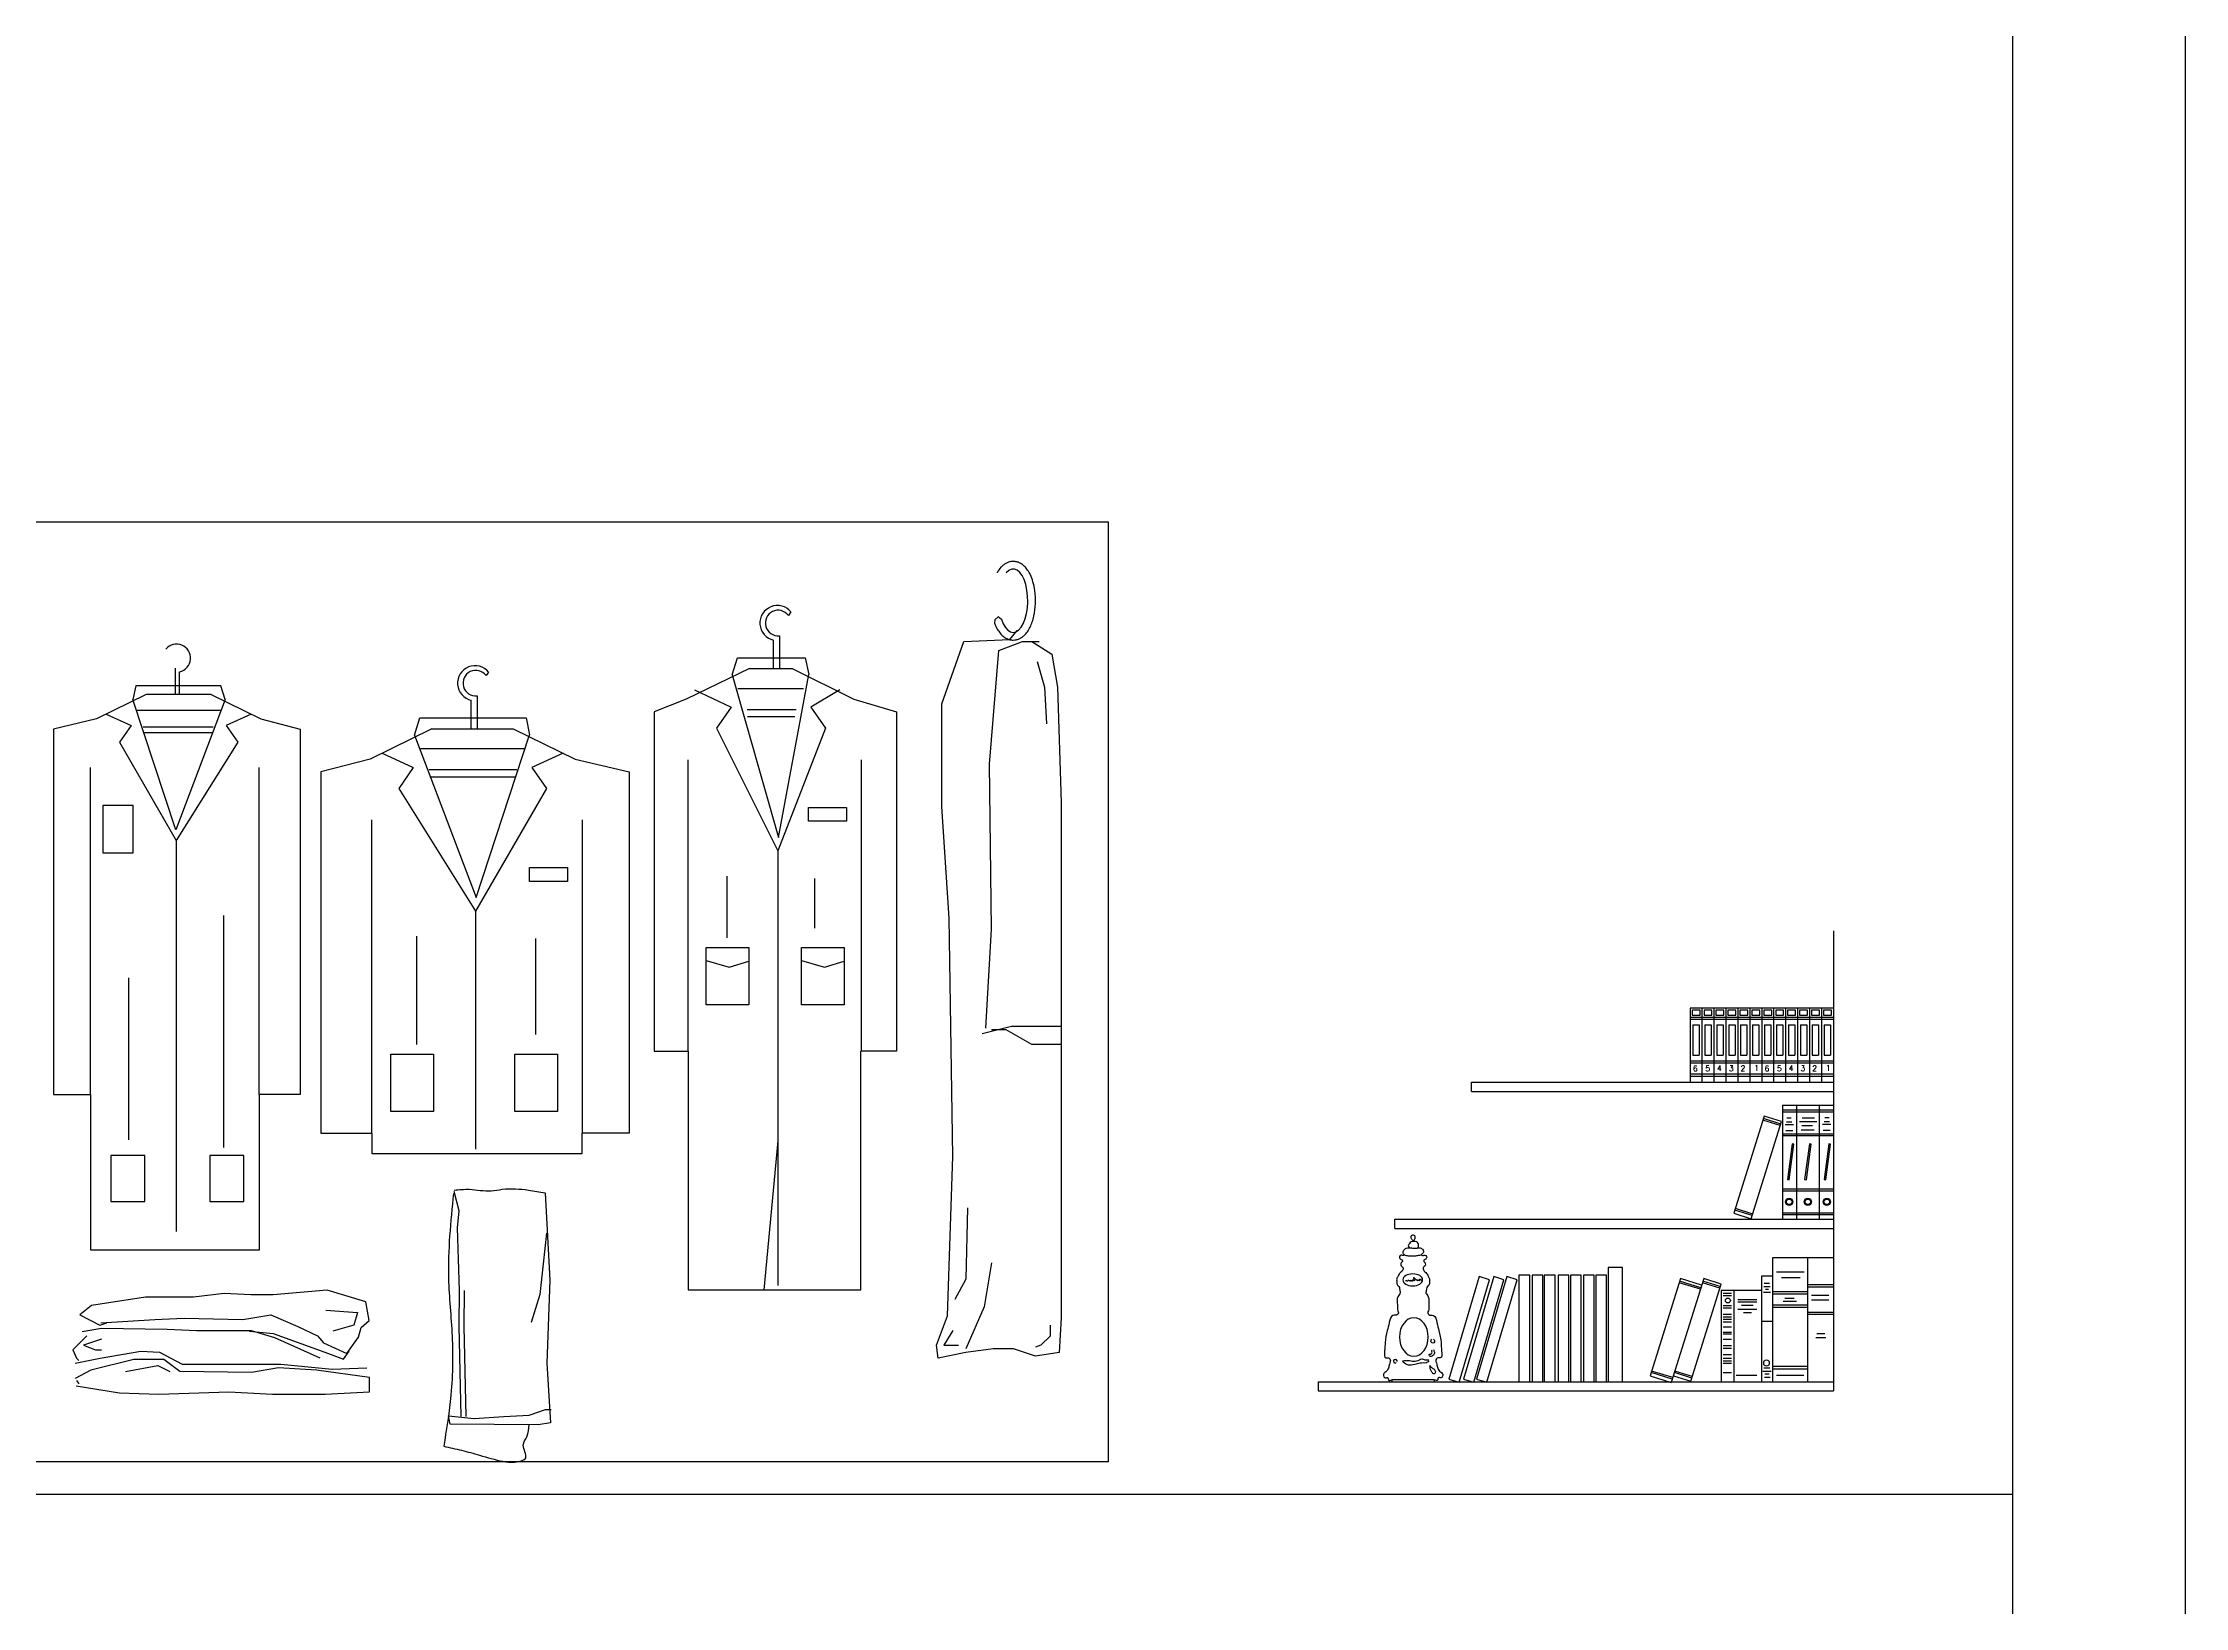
# Model space of a CAD drawing. Header units: inches. Extents: x 8.4 to 50.9, y 14.4 to 39.2.
# Drawn here: x 25.18 to 29.372, y 24.23 to 27.29 of the extents above; entities that cross this region are included whole.
import ezdxf

# ---------------------------------------------------------------- set-up
doc = ezdxf.new("R2010")
doc.units = ezdxf.units.IN
doc.header["$MEASUREMENT"] = 0
for name, color, linetype in [('02', 2, 'Continuous'), ('1', 1, 'Continuous'), ('4', 4, 'Continuous'), ('kadrbm', 4, 'Continuous')]:
    doc.layers.add(name, color=color, linetype=linetype)
doc.styles.add('ROMC-ID', font='romanc__.ttf', dxfattribs={"height": 300, "bigfont": 'CHINESET'})

# ---------------------------------------------------------------- blocks, each defined once
blk = doc.blocks.new('kadrbm')
at = {"layer": 'kadrbm', "color": 4}
blk.add_lwpolyline([(0, 0), (0, 24.7972), (21, 24.7972), (21, 0), (0, 0)], close=True, dxfattribs=at)
blk.add_lwpolyline([(20.6631, 0.3257), (20.6631, 24.4603), (0.3369, 24.4603), (0.3369, 0.3257), (20.6631, 0.3257)], dxfattribs=at)

msp = doc.modelspace()

# ---------------------------------------------------------------- linework, layer by layer
at = {"layer": '02'}
for p, q in [((26.6435, 26.1765), (26.6386, 26.1696)), ((26.6095, 26.0651), (26.6095, 26.1216)), ((26.6208, 26.1301), (26.6208, 26.0667)), ((26.5284, 26.0533), (26.5389, 26.0869)), ((26.5389, 26.0869), (26.6716, 26.0869)), ((26.6716, 26.0869), (26.6783, 26.0541)), ((26.0519, 26.0588), (26.047, 26.052)), ((26.5627, 26.0658), (26.4387, 26.0061)), ((26.5284, 26.0533), (26.6191, 25.7353)), ((26.5627, 26.0658), (26.6462, 26.0658)), ((26.6191, 25.7353), (26.6783, 26.0541)), ((26.6462, 26.0658), (26.7667, 26.0061)), ((26.018, 25.9474), (26.018, 26.0039)), ((26.0293, 26.0124), (26.0293, 25.9491)), ((26.4387, 26.0061), (26.376, 25.9814)), ((26.4551, 26.0245), (26.5263, 25.9901)), ((26.5395, 26.0271), (26.6683, 26.0271)), ((26.7389, 26.0245), (26.6825, 25.9901)), ((26.7667, 26.0061), (26.8498, 25.9814)), ((25.9066, 25.9356), (25.917, 25.9692)), ((25.917, 25.9692), (26.1255, 25.9692)), ((26.1255, 25.9692), (26.1321, 25.9364)), ((26.376, 25.9814), (26.376, 25.3176)), ((26.5263, 25.9901), (26.4979, 25.9492)), ((26.5576, 25.9859), (26.6535, 25.9859)), ((26.5585, 25.9719), (26.651, 25.9719)), ((26.6825, 25.9901), (26.711, 25.9492)), ((26.8498, 25.9814), (26.8498, 25.3176)), ((25.9408, 25.9482), (25.8198, 25.8884)), ((25.9066, 25.9356), (26.0275, 25.6177)), ((25.9176, 25.9095), (26.1222, 25.9095)), ((25.9408, 25.9482), (26.1001, 25.9482)), ((26.0275, 25.6177), (26.1321, 25.9364)), ((26.1001, 25.9482), (26.2211, 25.8884)), ((26.4979, 25.9492), (26.618, 25.7091)), ((26.711, 25.9492), (26.618, 25.7091)), ((25.8198, 25.8884), (25.7234, 25.8637)), ((25.8434, 25.9001), (25.9045, 25.8725)), ((25.9045, 25.8725), (25.876, 25.8315)), ((25.9358, 25.8683), (26.1073, 25.8683)), ((26.1975, 25.9001), (26.1364, 25.8725)), ((26.1364, 25.8725), (26.1649, 25.8315)), ((26.2211, 25.8884), (26.3267, 25.8637)), ((26.4423, 25.3176), (26.4423, 25.8876)), ((26.7813, 25.3176), (26.7813, 25.8876)), ((25.7234, 25.8637), (25.7234, 25.1571)), ((25.876, 25.8315), (26.0264, 25.5915)), ((25.9366, 25.8543), (26.1049, 25.8543)), ((26.1649, 25.8315), (26.0264, 25.5915)), ((26.3267, 25.8637), (26.3267, 25.1571)), ((25.8234, 25.1571), (25.8234, 25.77)), ((26.2357, 25.1571), (26.2357, 25.77)), ((26.618, 25.7091), (26.618, 24.8589)), ((26.5179, 25.6599), (26.5179, 25.5391)), ((26.6896, 25.6551), (26.6896, 25.5581)), ((26.0264, 25.5915), (26.0264, 25.1257)), ((25.9107, 25.5423), (25.9107, 25.3307)), ((26.1435, 25.5375), (26.1435, 25.3497)), ((26.4777, 25.4945), (26.5228, 25.4815)), ((26.5228, 25.4815), (26.5611, 25.4934)), ((26.6643, 25.4945), (26.7093, 25.4815)), ((26.7093, 25.4815), (26.7476, 25.4934)), ((26.376, 25.3176), (26.4423, 25.3176)), ((26.4423, 25.3176), (26.4423, 24.8506)), ((26.7805, 24.8506), (26.7805, 25.3176)), ((26.8498, 25.3176), (26.7813, 25.3176)), ((25.7234, 25.1571), (25.8234, 25.1571)), ((25.8234, 25.1571), (25.8234, 25.1173)), ((26.2349, 25.1173), (26.2349, 25.1571)), ((26.3267, 25.1571), (26.2357, 25.1571)), ((25.8234, 25.1173), (26.2349, 25.1173)), ((26.618, 25.1418), (26.5905, 24.8506)), ((26.4423, 24.8506), (26.7805, 24.8506))]:
    msp.add_line(p, q, dxfattribs=at)
for points in [[(26.678, 25.7943), (26.7521, 25.7943), (26.7521, 25.767), (26.678, 25.767)], [(26.1318, 25.6767), (26.206, 25.6767), (26.206, 25.6494), (26.1318, 25.6494)], [(26.4777, 25.52), (26.5611, 25.52), (26.5611, 25.4077), (26.4777, 25.4077)], [(26.6643, 25.52), (26.7476, 25.52), (26.7476, 25.4077), (26.6643, 25.4077)], [(25.8608, 25.3116), (25.9441, 25.3116), (25.9441, 25.1993), (25.8608, 25.1993)], [(26.1034, 25.3116), (26.1867, 25.3116), (26.1867, 25.1993), (26.1034, 25.1993)]]:
    msp.add_lwpolyline(points, close=True, dxfattribs=at)
for centre, radius, start, end in [((26.617, 26.1549), 0.0342, 39.1499, 257.3866), ((26.6184, 26.1549), 0.025, 36.0745, 275.6629), ((26.0254, 26.0373), 0.0342, 39.1499, 257.3866), ((26.0268, 26.0373), 0.025, 36.0745, 275.6629)]:
    msp.add_arc(centre, radius, start, end, dxfattribs=at)
at = {"layer": '1'}
for p, q in [((25.4383, 26.0664), (25.4383, 26.0157)), ((25.4473, 26.0144), (25.4473, 26.0596)), ((25.3816, 26.015), (25.2848, 25.9672)), ((25.3613, 26.0319), (25.356, 26.0056)), ((25.4397, 25.7506), (25.356, 26.0056)), ((25.5281, 26.0319), (25.3613, 26.0319)), ((25.5091, 26.015), (25.3816, 26.015)), ((25.5365, 26.005), (25.4397, 25.7506)), ((25.5091, 26.015), (25.6059, 25.9672)), ((25.5365, 26.005), (25.5281, 26.0319)), ((25.2848, 25.9672), (25.2003, 25.9475)), ((25.3037, 25.9766), (25.3526, 25.9545)), ((25.3526, 25.9545), (25.3298, 25.9217)), ((25.5276, 25.9841), (25.364, 25.9841)), ((25.5131, 25.9511), (25.3758, 25.9511)), ((25.587, 25.9766), (25.5381, 25.9545)), ((25.5381, 25.9545), (25.5609, 25.9217)), ((25.6059, 25.9672), (25.683, 25.9475)), ((25.2003, 25.9475), (25.2003, 25.2326)), ((25.3298, 25.9217), (25.4406, 25.7297)), ((25.5124, 25.9399), (25.3778, 25.9399)), ((25.5609, 25.9217), (25.4406, 25.7297)), ((25.683, 25.9475), (25.683, 25.2326)), ((25.2731, 25.2326), (25.2731, 25.8725)), ((25.603, 25.2326), (25.603, 25.8725)), ((25.4406, 25.7297), (25.4406, 24.9645)), ((25.5331, 25.5826), (25.5331, 25.1286)), ((25.3469, 25.4611), (25.3469, 25.1438)), ((25.2003, 25.2326), (25.2731, 25.2326)), ((25.2738, 24.9283), (25.2738, 25.2326)), ((25.683, 25.2326), (25.603, 25.2326)), ((25.603, 25.2326), (25.603, 24.9283)), ((25.603, 24.9283), (25.2738, 24.9283)), ((8.7087, 24.451), (29.0349, 24.451))]:
    msp.add_line(p, q, dxfattribs=at)
for points in [[(25.3562, 25.7978), (25.2969, 25.7978), (25.2969, 25.7055), (25.3562, 25.7055)], [(25.379, 25.1132), (25.3124, 25.1132), (25.3124, 25.0234), (25.379, 25.0234)], [(25.5731, 25.1132), (25.5064, 25.1132), (25.5064, 25.0234), (25.5731, 25.0234)]]:
    msp.add_lwpolyline(points, close=True, dxfattribs=at)
for points in [[(26.1625, 25.0401), (26.1715, 24.8696), (26.1655, 24.7071), (26.173, 24.5906), (26.149, 24.5866), (25.9765, 24.5876), (25.9735, 24.6041), (26.0235, 24.5986), (26.0815, 24.6026), (26.1315, 24.6051), (26.1635, 24.6161), (26.1745, 24.6161)], [(25.998, 24.6026), (25.994, 24.7791), (25.995, 24.8491), (25.991, 24.9716), (25.994, 25.0051), (25.9845, 25.0431)], [(26.1651, 24.9611), (26.152, 24.8416), (26.135, 24.7866)], [(26.008, 24.6028), (26.004, 24.7792), (26.005, 24.8492), (26.005, 24.8492), (26.005, 24.8492), (26.005, 24.8492)]]:
    msp.add_lwpolyline(points, dxfattribs=at)
msp.add_arc((25.4414, 26.0863), 0.0273, 282.6134, 140.8501, dxfattribs=at)
for points in [[(25.983, 25.0391), (25.9735, 24.8731), (25.9805, 24.7601), (25.9775, 24.6376), (25.964, 24.5446)], [(25.9845, 25.0456), (26.014, 25.0471), (26.057, 25.0441), (26.0785, 25.0471), (26.13, 25.0456), (26.1625, 25.0401)], [(25.964, 24.5446), (25.999, 24.5366), (26.034, 24.5271), (26.08, 24.5151), (26.103, 24.5136), (26.1245, 24.5221), (26.1198, 24.5467), (26.1265, 24.5631), (26.131, 24.5867)]]:
    msp.add_spline(points, degree=3, dxfattribs=at)
at = {"layer": '4'}
for p, q in [((27.0424, 26.1612), (27.042, 26.1547)), ((27.0491, 26.167), (27.0424, 26.1612)), ((27.0553, 26.1621), (27.0491, 26.167)), ((26.9389, 25.9971), (26.9819, 26.119)), ((26.9819, 26.119), (27.0716, 26.1226)), ((27.0501, 26.1011), (27.0967, 26.119)), ((27.0716, 26.1226), (27.086, 26.1405)), ((27.0967, 26.119), (27.129, 26.119)), ((27.1147, 26.119), (27.1541, 26.0939)), ((27.0322, 25.8788), (27.0501, 26.1011)), ((27.1254, 26.0795), (27.1398, 26.0293)), ((27.1541, 26.0939), (27.1649, 26.0293)), ((26.9389, 25.7963), (26.9389, 25.9971)), ((27.1398, 26.0293), (27.1434, 25.9576)), ((27.1649, 26.0293), (27.1721, 25.8035)), ((27.0357, 25.5561), (27.0322, 25.8788)), ((26.9532, 25.5776), (26.9389, 25.7963)), ((27.1721, 25.8035), (27.1721, 25.4664)), ((26.9604, 25.1115), (26.9532, 25.5776)), ((27.025, 25.3624), (27.0357, 25.5561)), ((28.6834, 25.5526), (28.6834, 24.6526)), ((27.1721, 25.4664), (27.1721, 25.0362)), ((27.0178, 25.3517), (27.0752, 25.366)), ((27.0752, 25.366), (27.1721, 25.366)), ((27.1721, 25.366), (27.1721, 25.3302)), ((28.5432, 25.4016), (28.403, 25.4016)), ((28.403, 25.4016), (28.403, 25.2566)), ((28.403, 25.3839), (28.5432, 25.3839)), ((28.403, 25.3797), (28.5432, 25.3797)), ((28.4084, 25.3687), (28.4084, 25.3096)), ((28.4084, 25.3687), (28.4208, 25.3687)), ((28.4208, 25.3687), (28.4208, 25.3096)), ((28.4263, 25.4016), (28.4263, 25.2566)), ((28.4318, 25.3687), (28.4318, 25.3096)), ((28.4318, 25.3687), (28.4442, 25.3687)), ((28.4442, 25.3687), (28.4442, 25.3096)), ((28.4497, 25.4016), (28.4497, 25.2566)), ((28.4552, 25.3687), (28.4552, 25.3096)), ((28.4552, 25.3687), (28.4676, 25.3687)), ((28.4676, 25.3687), (28.4676, 25.3096)), ((28.4731, 25.4016), (28.4731, 25.2566)), ((28.4786, 25.3687), (28.4786, 25.3096)), ((28.4786, 25.3687), (28.4909, 25.3687)), ((28.4909, 25.3687), (28.4909, 25.3096)), ((28.4964, 25.4016), (28.4964, 25.2566)), ((28.5019, 25.3687), (28.5019, 25.3096)), ((28.5019, 25.3687), (28.5143, 25.3687)), ((28.5143, 25.3687), (28.5143, 25.3096)), ((28.5198, 25.4016), (28.5198, 25.2566)), ((28.5253, 25.3687), (28.5253, 25.3096)), ((28.5253, 25.3687), (28.5377, 25.3687)), ((28.5377, 25.3687), (28.5377, 25.3096)), ((28.6834, 25.4016), (28.5432, 25.4016)), ((28.5432, 25.4016), (28.5432, 25.2566)), ((28.5432, 25.3839), (28.6834, 25.3839)), ((28.5432, 25.3797), (28.6834, 25.3797)), ((28.5487, 25.3687), (28.5611, 25.3687)), ((28.5487, 25.3687), (28.5487, 25.3096)), ((28.5611, 25.3687), (28.5611, 25.3096)), ((28.5665, 25.4016), (28.5665, 25.2566)), ((28.572, 25.3687), (28.5844, 25.3687)), ((28.572, 25.3687), (28.572, 25.3096)), ((28.5844, 25.3687), (28.5844, 25.3096)), ((28.5899, 25.4016), (28.5899, 25.2566)), ((28.5954, 25.3687), (28.6078, 25.3687)), ((28.5954, 25.3687), (28.5954, 25.3096)), ((28.6078, 25.3687), (28.6078, 25.3096)), ((28.6133, 25.4016), (28.6133, 25.2566)), ((28.6188, 25.3687), (28.6312, 25.3687)), ((28.6188, 25.3687), (28.6188, 25.3096)), ((28.6312, 25.3687), (28.6312, 25.3096)), ((28.6367, 25.4016), (28.6367, 25.2566)), ((28.6421, 25.3687), (28.6545, 25.3687)), ((28.6421, 25.3687), (28.6421, 25.3096)), ((28.6545, 25.3687), (28.6545, 25.3096)), ((28.66, 25.4016), (28.66, 25.2566)), ((28.6655, 25.3687), (28.6779, 25.3687)), ((28.6655, 25.3687), (28.6655, 25.3096)), ((28.6779, 25.3687), (28.6779, 25.3096)), ((27.0645, 25.3589), (27.0357, 25.3589)), ((27.1147, 25.3302), (27.0645, 25.3589)), ((27.1721, 25.3302), (27.1147, 25.3302)), ((28.403, 25.2987), (28.5432, 25.2987)), ((28.403, 25.2945), (28.5432, 25.2945)), ((28.4084, 25.3096), (28.4208, 25.3096)), ((28.4318, 25.3096), (28.4442, 25.3096)), ((28.4552, 25.3096), (28.4676, 25.3096)), ((28.4786, 25.3096), (28.4909, 25.3096)), ((28.5019, 25.3096), (28.5143, 25.3096)), ((28.5253, 25.3096), (28.5377, 25.3096)), ((28.5432, 25.2987), (28.6834, 25.2987)), ((28.5432, 25.2945), (28.6834, 25.2945)), ((28.5487, 25.3096), (28.5611, 25.3096)), ((28.572, 25.3096), (28.5844, 25.3096)), ((28.5954, 25.3096), (28.6078, 25.3096)), ((28.6188, 25.3096), (28.6312, 25.3096)), ((28.6421, 25.3096), (28.6545, 25.3096)), ((28.6655, 25.3096), (28.6779, 25.3096)), ((27.9753, 25.2566), (28.6834, 25.2566)), ((27.9753, 25.2386), (27.9753, 25.2566)), ((27.9753, 25.2386), (28.6834, 25.2386)), ((28.403, 25.2729), (28.5432, 25.2729)), ((28.403, 25.2686), (28.5432, 25.2686)), ((28.5432, 25.2729), (28.6834, 25.2729)), ((28.5432, 25.2686), (28.6834, 25.2686)), ((28.5841, 25.2115), (28.6834, 25.2115)), ((28.5841, 25.2115), (28.5841, 24.9886)), ((28.5841, 25.2023), (28.6834, 25.2023)), ((28.5841, 25.1988), (28.6834, 25.1988)), ((28.6111, 25.2115), (28.6111, 24.9886)), ((28.6557, 25.2115), (28.6557, 24.9886)), ((28.5479, 25.1902), (28.4887, 25.0002)), ((28.5227, 24.9896), (28.5819, 25.1796)), ((28.5794, 25.1717), (28.5455, 25.1823)), ((28.5804, 25.1748), (28.5464, 25.1854)), ((28.5819, 25.1796), (28.5479, 25.1902)), ((28.5841, 25.1557), (28.6834, 25.1557)), ((28.589, 25.1738), (28.6052, 25.1738)), ((28.5903, 25.1622), (28.6039, 25.1622)), ((28.5916, 25.179), (28.602, 25.179)), ((28.5923, 25.1868), (28.6007, 25.1868)), ((28.6168, 25.1796), (28.6511, 25.1796)), ((28.6201, 25.1635), (28.6459, 25.1635)), ((28.622, 25.1719), (28.6427, 25.1719)), ((28.6226, 25.1868), (28.6466, 25.1868)), ((28.6784, 25.1738), (28.6623, 25.1738)), ((28.6771, 25.1622), (28.6636, 25.1622)), ((28.6759, 25.179), (28.6655, 25.179)), ((28.6752, 25.1868), (28.6668, 25.1868)), ((26.9496, 24.7995), (26.9604, 25.1115)), ((28.5841, 25.1522), (28.6834, 25.1522)), ((27.1721, 25.0362), (27.1721, 24.8892)), ((28.5841, 25.0478), (28.6834, 25.0478)), ((28.5841, 25.0444), (28.6834, 25.0444)), ((26.9891, 25.0111), (26.9855, 24.8712)), ((27.8253, 24.9886), (28.6834, 24.9886)), ((27.8253, 24.9706), (27.8253, 24.9886)), ((28.4887, 25.0002), (28.5227, 24.9896)), ((28.5246, 24.9957), (28.4906, 25.0063)), ((28.5255, 24.9988), (28.4916, 25.0094)), ((28.5841, 25.0013), (28.6834, 25.0013)), ((28.5841, 24.9978), (28.6834, 24.9978)), ((27.8253, 24.9706), (28.6834, 24.9706)), ((27.0357, 24.9035), (27.0214, 24.8175)), ((28.6834, 24.9134), (28.5642, 24.9134)), ((28.5642, 24.9134), (28.5642, 24.6706)), ((28.6327, 24.9134), (28.6327, 24.6706)), ((26.9855, 24.8712), (26.964, 24.8318)), ((27.1721, 24.8892), (27.1721, 24.7959)), ((27.8467, 24.8678), (27.8462, 24.8676)), ((27.8472, 24.8683), (27.8467, 24.8678)), ((27.8479, 24.8684), (27.8472, 24.8683)), ((27.8485, 24.8678), (27.8479, 24.8684)), ((27.8491, 24.8675), (27.8485, 24.8678)), ((27.8496, 24.8674), (27.8491, 24.8675)), ((27.8502, 24.8674), (27.8496, 24.8674)), ((27.8509, 24.8678), (27.8502, 24.8674)), ((27.8512, 24.8684), (27.8509, 24.8678)), ((27.8513, 24.8689), (27.8512, 24.8684)), ((27.8514, 24.8695), (27.8513, 24.8689)), ((27.8519, 24.87), (27.8514, 24.8695)), ((27.8522, 24.8695), (27.8519, 24.87)), ((27.8529, 24.8689), (27.8522, 24.8695)), ((27.8539, 24.8682), (27.8529, 24.8689)), ((27.8544, 24.8678), (27.8539, 24.8682)), ((27.8552, 24.8674), (27.8544, 24.8678)), ((27.8558, 24.8675), (27.8552, 24.8674)), ((27.8561, 24.8682), (27.8558, 24.8675)), ((27.8562, 24.8687), (27.8561, 24.8682)), ((27.8568, 24.8691), (27.8562, 24.8687)), ((27.8574, 24.8688), (27.8568, 24.8691)), ((27.8585, 24.8679), (27.8574, 24.8688)), ((27.8591, 24.8675), (27.8585, 24.8679)), ((27.8597, 24.8672), (27.8591, 24.8675)), ((27.8598, 24.8698), (27.8594, 24.8689)), ((27.8594, 24.8689), (27.8596, 24.8678)), ((27.8596, 24.8678), (27.8597, 24.8672)), ((27.8607, 24.8696), (27.8598, 24.8698)), ((27.8622, 24.8689), (27.8607, 24.8696)), ((27.862, 24.874), (27.8615, 24.873)), ((27.8615, 24.873), (27.8618, 24.8722)), ((27.8618, 24.8722), (27.862, 24.8716)), ((27.8628, 24.8739), (27.862, 24.874)), ((27.862, 24.8716), (27.8623, 24.8711)), ((27.8636, 24.8682), (27.8622, 24.8689)), ((27.8623, 24.8711), (27.863, 24.8701)), ((27.8633, 24.8737), (27.8628, 24.8739)), ((27.863, 24.8701), (27.8632, 24.8696)), ((27.8632, 24.8696), (27.8635, 24.8688)), ((27.8644, 24.8727), (27.8633, 24.8737)), ((27.8635, 24.8688), (27.8636, 24.8682)), ((27.865, 24.8722), (27.8644, 24.8727)), ((27.8666, 24.871), (27.865, 24.8722)), ((27.8672, 24.8703), (27.8666, 24.871)), ((27.8679, 24.8698), (27.8672, 24.8703)), ((27.8692, 24.8686), (27.8679, 24.8698)), ((27.8699, 24.8684), (27.8692, 24.8686)), ((27.8699, 24.8695), (27.8698, 24.8689)), ((27.8698, 24.8689), (27.8699, 24.8684)), ((27.8705, 24.8696), (27.8699, 24.8695)), ((27.871, 24.8695), (27.8705, 24.8696)), ((27.8715, 24.8692), (27.871, 24.8695)), ((27.8724, 24.8688), (27.8715, 24.8692)), ((27.8732, 24.8684), (27.8724, 24.8688)), ((27.8733, 24.871), (27.8728, 24.8704)), ((27.8728, 24.8704), (27.8732, 24.8696)), ((27.8732, 24.8696), (27.8735, 24.8686)), ((27.8737, 24.868), (27.8732, 24.8684)), ((27.8741, 24.8708), (27.8733, 24.871)), ((27.8735, 24.8686), (27.8737, 24.868)), ((27.8749, 24.8705), (27.8741, 24.8708)), ((27.8756, 24.8703), (27.8749, 24.8705)), ((27.8762, 24.87), (27.8756, 24.8703)), ((27.8772, 24.8695), (27.8762, 24.87)), ((27.8781, 24.8687), (27.8772, 24.8695)), ((27.9901, 24.8763), (27.931, 24.676)), ((27.9512, 24.6701), (28.0103, 24.8703)), ((28.0187, 24.8763), (27.9596, 24.676)), ((27.9798, 24.6701), (28.0388, 24.8703)), ((28.0442, 24.8763), (27.9851, 24.676)), ((28.0103, 24.8703), (27.9901, 24.8763)), ((28.0053, 24.6701), (28.0644, 24.8703)), ((28.0388, 24.8703), (28.0187, 24.8763)), ((28.0644, 24.8703), (28.0442, 24.8763)), ((28.0681, 24.8793), (28.0681, 24.6706)), ((28.0892, 24.8793), (28.0681, 24.8793)), ((28.0892, 24.6706), (28.0892, 24.8793)), ((28.0937, 24.8793), (28.0937, 24.6706)), ((28.1147, 24.8793), (28.0937, 24.8793)), ((28.1147, 24.6706), (28.1147, 24.8793)), ((28.1177, 24.8793), (28.1177, 24.6706)), ((28.1388, 24.8793), (28.1177, 24.8793)), ((28.1388, 24.6706), (28.1388, 24.8793)), ((28.1448, 24.8793), (28.1448, 24.6706)), ((28.1658, 24.8793), (28.1448, 24.8793)), ((28.1658, 24.6706), (28.1658, 24.8793)), ((28.1688, 24.8793), (28.1688, 24.6706)), ((28.1899, 24.8793), (28.1688, 24.8793)), ((28.1899, 24.6706), (28.1899, 24.8793)), ((28.1944, 24.8793), (28.1944, 24.6706)), ((28.2154, 24.8793), (28.1944, 24.8793)), ((28.2154, 24.6706), (28.2154, 24.8793)), ((28.2185, 24.8793), (28.2185, 24.6706)), ((28.2395, 24.8793), (28.2185, 24.8793)), ((28.2395, 24.6706), (28.2395, 24.8793)), ((28.2425, 24.8944), (28.2425, 24.6706)), ((28.271, 24.8944), (28.2425, 24.8944)), ((28.271, 24.6706), (28.271, 24.8944)), ((28.384, 24.8724), (28.3248, 24.6824)), ((28.4296, 24.8724), (28.3663, 24.6694)), ((28.4231, 24.8516), (28.3815, 24.8645)), ((28.4241, 24.8547), (28.3825, 24.8676)), ((28.4255, 24.8594), (28.384, 24.8724)), ((28.4043, 24.6718), (28.4636, 24.8618)), ((28.4611, 24.8539), (28.4271, 24.8645)), ((28.4621, 24.857), (28.4281, 24.8676)), ((28.4636, 24.8618), (28.4296, 24.8724)), ((28.5426, 24.8774), (28.5426, 24.6706)), ((28.5642, 24.8774), (28.5426, 24.8774)), ((28.5584, 24.8628), (28.5479, 24.8628)), ((28.6264, 24.8848), (28.572, 24.8848)), ((28.6183, 24.8742), (28.5817, 24.8742)), ((28.6834, 24.8604), (28.6327, 24.8604)), ((25.275, 24.8201), (25.252, 24.8018)), ((25.3805, 24.8362), (25.275, 24.8201)), ((25.4172, 24.8362), (25.3805, 24.8362)), ((25.4746, 24.8362), (25.4172, 24.8362)), ((25.5342, 24.8431), (25.4746, 24.8362)), ((25.5865, 24.8408), (25.5342, 24.8431)), ((25.6301, 24.8408), (25.5865, 24.8408)), ((25.7357, 24.8499), (25.6301, 24.8408)), ((25.8114, 24.827), (25.7357, 24.8499)), ((25.8183, 24.7903), (25.8114, 24.827)), ((28.4641, 24.8489), (28.4641, 24.6706)), ((28.5426, 24.8489), (28.4641, 24.8489)), ((28.4842, 24.8434), (28.468, 24.8434)), ((28.4842, 24.8385), (28.468, 24.8385)), ((28.4842, 24.819), (28.468, 24.819)), ((28.4884, 24.8489), (28.4884, 24.6706)), ((28.5338, 24.8312), (28.4964, 24.8312)), ((28.5338, 24.8263), (28.4964, 24.8263)), ((28.5265, 24.8198), (28.5037, 24.8198)), ((28.5606, 24.8454), (28.5466, 24.8454)), ((28.5595, 24.8564), (28.5473, 24.8564)), ((28.5564, 24.8513), (28.5506, 24.8513)), ((28.6327, 24.8466), (28.5642, 24.8466)), ((28.6327, 24.8417), (28.5642, 24.8417)), ((28.6327, 24.8206), (28.5642, 24.8206)), ((28.611, 24.8279), (28.585, 24.8279)), ((28.6069, 24.8336), (28.5882, 24.8336)), ((28.6834, 24.8555), (28.6327, 24.8555)), ((28.6748, 24.8393), (28.6407, 24.8393)), ((28.6748, 24.8304), (28.6407, 24.8304)), ((25.252, 24.8018), (25.2911, 24.7812)), ((25.2911, 24.7812), (25.3048, 24.7857)), ((25.2933, 24.7857), (25.3989, 24.7926)), ((25.3989, 24.7926), (25.4562, 24.7949)), ((25.4562, 24.7949), (25.5709, 24.7926)), ((25.5709, 24.7926), (25.626, 24.8018)), ((25.626, 24.8018), (25.6783, 24.7789)), ((25.6783, 24.7789), (25.7173, 24.7605)), ((25.7334, 24.811), (25.7953, 24.8064)), ((25.7884, 24.7812), (25.7471, 24.7697)), ((25.7953, 24.8064), (25.7884, 24.7812)), ((25.7976, 24.7582), (25.8022, 24.7766)), ((25.8022, 24.7766), (25.8183, 24.7903)), ((26.9281, 24.7422), (26.9496, 24.7995)), ((27.0214, 24.8175), (26.9855, 24.735)), ((27.1506, 24.7816), (27.1506, 24.7601)), ((27.1721, 24.7959), (27.1685, 24.7278)), ((28.4842, 24.8149), (28.468, 24.8149)), ((28.4842, 24.802), (28.468, 24.802)), ((28.4842, 24.7971), (28.468, 24.7971)), ((28.4842, 24.7922), (28.468, 24.7922)), ((28.4842, 24.7873), (28.468, 24.7873)), ((28.4842, 24.7776), (28.468, 24.7776)), ((28.5338, 24.8117), (28.4964, 24.8117)), ((28.5232, 24.8052), (28.5078, 24.8052)), ((28.5642, 24.7885), (28.5426, 24.7885)), ((28.6327, 24.8158), (28.5642, 24.8158)), ((28.6834, 24.806), (28.6327, 24.806)), ((28.6834, 24.802), (28.6327, 24.802)), ((25.2658, 24.7605), (25.2383, 24.733)), ((25.2943, 24.7751), (25.2568, 24.7681)), ((25.2943, 24.7541), (25.2592, 24.7424)), ((25.2592, 24.7424), (25.2826, 24.733)), ((25.4231, 24.7728), (25.2943, 24.7751)), ((25.4802, 24.7705), (25.4231, 24.7728)), ((25.588, 24.7705), (25.4802, 24.7705)), ((25.5842, 24.7697), (25.6301, 24.7651)), ((25.6334, 24.7564), (25.588, 24.7705)), ((25.6301, 24.7651), (25.7311, 24.7284)), ((25.7225, 24.7166), (25.6334, 24.7564)), ((25.7173, 24.7605), (25.7288, 24.7468)), ((25.7288, 24.7468), (25.7747, 24.7261)), ((25.7747, 24.7261), (25.7976, 24.7582)), ((26.9317, 24.7171), (26.9281, 24.7422)), ((26.9604, 24.7708), (26.9425, 24.7422)), ((26.9425, 24.7422), (26.9712, 24.7422)), ((27.0393, 24.735), (26.9855, 24.7278)), ((27.0788, 24.735), (27.0393, 24.735)), ((27.1219, 24.7207), (27.0788, 24.735)), ((27.1326, 24.7422), (27.1219, 24.7386)), ((27.1506, 24.7601), (27.1326, 24.7422)), ((28.4842, 24.767), (28.468, 24.767)), ((28.4842, 24.7638), (28.468, 24.7638)), ((28.4842, 24.7532), (28.468, 24.7532)), ((28.4842, 24.7411), (28.468, 24.7411)), ((28.4842, 24.7354), (28.468, 24.7354)), ((28.6687, 24.7565), (28.6492, 24.7565)), ((28.667, 24.7646), (28.6508, 24.7646)), ((25.2383, 24.733), (25.2452, 24.717)), ((25.2428, 24.7072), (25.2919, 24.7166)), ((25.2732, 24.6932), (25.2428, 24.6768)), ((25.2452, 24.717), (25.2498, 24.7124)), ((25.3575, 24.7143), (25.2732, 24.6932)), ((25.2826, 24.733), (25.2943, 24.733)), ((25.2919, 24.7166), (25.3716, 24.7307)), ((25.3411, 24.6909), (25.4044, 24.7026)), ((25.4161, 24.7143), (25.3575, 24.7143)), ((25.3716, 24.7307), (25.4076, 24.7283)), ((25.4044, 24.7026), (25.4278, 24.6909)), ((25.4076, 24.7283), (25.4521, 24.7049)), ((25.4474, 24.6909), (25.4161, 24.7143)), ((25.4521, 24.7049), (25.499, 24.7049)), ((25.499, 24.7049), (25.6348, 24.7049)), ((25.6405, 24.6979), (25.588, 24.6885)), ((25.6348, 24.7049), (25.6452, 24.7049)), ((25.7154, 24.6932), (25.6405, 24.6979)), ((25.6452, 24.7049), (25.7459, 24.6955)), ((25.8185, 24.6792), (25.7154, 24.6932)), ((25.7311, 24.7284), (25.7678, 24.7147)), ((25.7459, 24.6955), (25.8138, 24.6979)), ((25.7678, 24.7147), (25.7792, 24.7307)), ((26.9855, 24.7278), (26.9317, 24.7171)), ((27.1685, 24.7278), (27.1219, 24.7207)), ((28.4842, 24.7232), (28.468, 24.7232)), ((28.4842, 24.7159), (28.468, 24.7159)), ((28.4842, 24.711), (28.468, 24.711)), ((28.4842, 24.7062), (28.468, 24.7062)), ((28.5593, 24.697), (28.5473, 24.697)), ((28.6327, 24.7005), (28.5642, 24.7005)), ((28.6327, 24.6956), (28.5642, 24.6956)), ((25.2451, 24.6628), (25.3294, 24.6487)), ((25.2452, 24.6734), (25.2498, 24.6665)), ((25.4067, 24.6464), (25.5435, 24.6511)), ((25.588, 24.6885), (25.4474, 24.6909)), ((25.5435, 24.6511), (25.6288, 24.6464)), ((25.7318, 24.6464), (25.8185, 24.6511)), ((25.8185, 24.6511), (25.8185, 24.6792)), ((27.6753, 24.6706), (28.6834, 24.6706)), ((27.6753, 24.6706), (27.6753, 24.6526)), ((27.6753, 24.6526), (28.6834, 24.6526)), ((27.8194, 24.6745), (27.8194, 24.6706)), ((27.9025, 24.6745), (27.8194, 24.6745)), ((27.8194, 24.6706), (27.9025, 24.6706)), ((27.9025, 24.6745), (27.9025, 24.6706)), ((27.931, 24.676), (27.9512, 24.6701)), ((27.9596, 24.676), (27.9798, 24.6701)), ((27.9851, 24.676), (28.0053, 24.6701)), ((28.0681, 24.6706), (28.0892, 24.6706)), ((28.0937, 24.6706), (28.1147, 24.6706)), ((28.1177, 24.6706), (28.1388, 24.6706)), ((28.1448, 24.6706), (28.1658, 24.6706)), ((28.1688, 24.6706), (28.1899, 24.6706)), ((28.1944, 24.6706), (28.2154, 24.6706)), ((28.2185, 24.6706), (28.2395, 24.6706)), ((28.2425, 24.6706), (28.271, 24.6706)), ((28.3248, 24.6824), (28.3663, 24.6694)), ((28.3682, 24.6756), (28.3267, 24.6885)), ((28.3692, 24.6787), (28.3276, 24.6916)), ((28.3703, 24.6824), (28.4043, 24.6718)), ((28.4062, 24.6779), (28.3723, 24.6885)), ((28.4072, 24.681), (28.3732, 24.6916)), ((28.4842, 24.6883), (28.468, 24.6883)), ((28.5338, 24.6826), (28.4932, 24.6826)), ((28.5619, 24.6906), (28.5452, 24.6906)), ((28.5595, 24.6788), (28.5485, 24.6788)), ((28.558, 24.6854), (28.5495, 24.6854)), ((28.6256, 24.6826), (28.572, 24.6826)), ((25.3294, 24.6487), (25.4067, 24.6464)), ((25.6288, 24.6464), (25.7318, 24.6464))]:
    msp.add_line(p, q, dxfattribs=at)
for points in [[(23.723, 26.3528), (27.2645, 26.3528), (27.2645, 24.5139), (23.723, 24.5139)], [(28.4225, 25.3978), (28.407, 25.3978), (28.407, 25.3875), (28.4225, 25.3875)], [(28.4458, 25.3978), (28.4304, 25.3978), (28.4304, 25.3875), (28.4458, 25.3875)], [(28.4692, 25.3978), (28.4537, 25.3978), (28.4537, 25.3875), (28.4692, 25.3875)], [(28.4926, 25.3978), (28.4771, 25.3978), (28.4771, 25.3875), (28.4926, 25.3875)], [(28.5159, 25.3978), (28.5005, 25.3978), (28.5005, 25.3875), (28.5159, 25.3875)], [(28.5393, 25.3978), (28.5238, 25.3978), (28.5238, 25.3875), (28.5393, 25.3875)], [(28.5627, 25.3978), (28.5472, 25.3978), (28.5472, 25.3875), (28.5627, 25.3875)], [(28.586, 25.3978), (28.5706, 25.3978), (28.5706, 25.3875), (28.586, 25.3875)], [(28.6094, 25.3978), (28.5939, 25.3978), (28.5939, 25.3875), (28.6094, 25.3875)], [(28.6328, 25.3978), (28.6173, 25.3978), (28.6173, 25.3875), (28.6328, 25.3875)], [(28.6562, 25.3978), (28.6407, 25.3978), (28.6407, 25.3875), (28.6562, 25.3875)], [(28.6795, 25.3978), (28.6641, 25.3978), (28.6641, 25.3875), (28.6795, 25.3875)], [(28.6061, 25.1355), (28.6028, 25.136), (28.5936, 25.066), (28.5968, 25.0656)], [(28.6397, 25.1355), (28.6364, 25.136), (28.6272, 25.066), (28.6305, 25.0656)], [(28.6777, 25.1355), (28.6744, 25.136), (28.6652, 25.066), (28.6685, 25.0656)]]:
    msp.add_lwpolyline(points, close=True, dxfattribs=at)
for centre, radius in [((28.597, 25.0226), 0.0071), ((28.597, 25.0226), 0.0055), ((28.6334, 25.0226), 0.0071), ((28.6334, 25.0226), 0.0055), ((28.6705, 25.0226), 0.0071), ((28.6705, 25.0226), 0.0055), ((28.4769, 24.8296), 0.00487)]:
    msp.add_circle(centre, radius, dxfattribs=at)
msp.add_ellipse((27.0784, 26.1985), major_axis=(0, -0.0619), ratio=0.461857, start_param=5.340072, end_param=9.913282, dxfattribs=at)
at = {"layer": '4', "extrusion": (0, 0, -1)}
for centre, major_axis, ratio in [((27.8603, 24.87), (-0.0194, 0), 0.599999), ((28.5525, 24.7074), (-0.00609, 0), 0.866667)]:
    msp.add_ellipse(centre, major_axis=major_axis, ratio=ratio, start_param=3.141593, end_param=9.424778, dxfattribs=at)
msp.add_ellipse((27.8625, 24.7582), major_axis=(0, 0.0376), ratio=0.747126, dxfattribs=at)
at = {"layer": '4'}
for points, knots in [([(27.042, 26.1547), (27.042, 26.1546), (27.0421, 26.1545), (27.0436, 26.1503), (27.0453, 26.1465), (27.049, 26.14), (27.0509, 26.1373), (27.0547, 26.1327), (27.0566, 26.1307), (27.0608, 26.1273), (27.0632, 26.1257), (27.0676, 26.1236), (27.0696, 26.1229), (27.0738, 26.1218), (27.076, 26.1216), (27.0783, 26.1216), (27.0783, 26.1216), (27.0784, 26.1216), (27.0804, 26.1216), (27.0824, 26.1218), (27.0862, 26.1226), (27.0881, 26.1232), (27.0916, 26.1247), (27.0933, 26.1256), (27.0964, 26.1277), (27.0979, 26.1288), (27.1019, 26.1323), (27.1041, 26.1349), (27.1082, 26.1406), (27.11, 26.1437), (27.1131, 26.1502), (27.1145, 26.1536), (27.117, 26.1608), (27.118, 26.1646), (27.1206, 26.1764), (27.1216, 26.1847), (27.1222, 26.2016), (27.1218, 26.2101), (27.1199, 26.2243), (27.1186, 26.2302), (27.1156, 26.2404), (27.114, 26.2449), (27.1105, 26.2524), (27.1087, 26.2556), (27.1049, 26.2611), (27.103, 26.2634), (27.0991, 26.2672), (27.0972, 26.2688), (27.093, 26.2716), (27.0907, 26.2728), (27.0863, 26.2744), (27.0842, 26.2749), (27.08, 26.2755), (27.0778, 26.2755), (27.0735, 26.2751), (27.0714, 26.2746), (27.0674, 26.2733), (27.0655, 26.2725), (27.062, 26.2704), (27.0603, 26.2693), (27.0572, 26.2667), (27.0558, 26.2654), (27.0519, 26.2611), (27.0496, 26.2579), (27.0474, 26.2541), (27.0472, 26.2537), (27.0469, 26.2532)], [5.385607, 5.385607, 5.385607, 5.385607, 5.391283, 5.391283, 5.601305, 5.601305, 5.776134, 5.776134, 5.92022, 5.92022, 6.064306, 6.064306, 6.172002, 6.172002, 6.279698, 6.279698, 6.283185, 6.283185, 6.283185, 6.380809, 6.380809, 6.478432, 6.478432, 6.576056, 6.576056, 6.673679, 6.673679, 6.857193, 6.857193, 7.040708, 7.040708, 7.224222, 7.224222, 7.407737, 7.407737, 7.776036, 7.776036, 8.144335, 8.144335, 8.417428, 8.417428, 8.646764, 8.646764, 8.837894, 8.837894, 8.996021, 8.996021, 9.127281, 9.127281, 9.25854, 9.25854, 9.364284, 9.364284, 9.470028, 9.470028, 9.575771, 9.575771, 9.681515, 9.681515, 9.787258, 9.787258, 9.893002, 9.893002, 10.095531, 10.095531, 10.122643, 10.122643, 10.122643, 10.122643]), ([(27.871, 24.9321), (27.8711, 24.9331), (27.8714, 24.935), (27.8719, 24.9379), (27.8711, 24.9413), (27.8681, 24.9453), (27.8625, 24.9454), (27.8573, 24.9449), (27.8538, 24.942), (27.8526, 24.9391), (27.8507, 24.9364), (27.853, 24.9343), (27.8536, 24.9327), (27.8538, 24.9322)], [0, 0, 0, 0, 6.242411, 11.198151, 17.77735, 26.714332, 38.72187, 48.498995, 58.131973, 63.760788, 68.067259, 75.567263, 78.546823, 78.546823, 78.546823, 78.546823]), ([(27.8633, 24.9457), (27.8632, 24.9462), (27.863, 24.9476), (27.8638, 24.9494), (27.865, 24.951), (27.8651, 24.9533), (27.8648, 24.9557), (27.8626, 24.9571), (27.8601, 24.9574), (27.8565, 24.9567), (27.8561, 24.9525), (27.8583, 24.9506), (27.859, 24.9485), (27.8602, 24.9471), (27.8605, 24.9459), (27.8606, 24.9454)], [0, 0, 0, 0, 3.460593, 7.905842, 11.331812, 15.552211, 21.174848, 24.530164, 30.290663, 36.299094, 44.250364, 48.837887, 53.249123, 57.013491, 60.13245, 60.13245, 60.13245, 60.13245]), ([(27.8442, 24.9181), (27.843, 24.9179), (27.8409, 24.9176), (27.8373, 24.9188), (27.8335, 24.9156), (27.835, 24.9101), (27.8392, 24.9098), (27.8402, 24.9073), (27.8401, 24.9048), (27.8376, 24.9042), (27.8369, 24.9012), (27.8369, 24.8973), (27.8409, 24.8954), (27.8422, 24.8911), (27.8396, 24.8871), (27.8362, 24.8843), (27.8331, 24.8812), (27.8317, 24.8768), (27.8283, 24.8728), (27.8293, 24.8669), (27.8284, 24.8617), (27.8319, 24.8582), (27.8348, 24.8552), (27.8346, 24.8498), (27.8369, 24.8446), (27.8335, 24.8406), (27.8286, 24.834), (27.8312, 24.8223), (27.8295, 24.8117), (27.833, 24.8055), (27.8294, 24.7999), (27.8175, 24.8029), (27.8142, 24.7851), (27.8097, 24.7689), (27.8059, 24.7488), (27.8057, 24.7337), (27.8036, 24.7149), (27.8139, 24.7183), (27.8173, 24.7128), (27.815, 24.7066), (27.8135, 24.6991), (27.8102, 24.6907), (27.8019, 24.6871), (27.8031, 24.6805), (27.8069, 24.6775), (27.8131, 24.6806), (27.8116, 24.6717), (27.8165, 24.6735), (27.8194, 24.6745)], [0, 0, 0, 0, 7.482677, 12.868576, 21.205124, 31.56162, 38.723101, 42.226043, 46.903612, 51.246922, 55.07753, 64.031955, 71.834787, 78.921029, 88.464955, 97.776527, 105.841938, 114.114758, 125.727711, 134.618267, 149.025335, 153.986609, 163.403348, 172.704361, 185.361123, 193.253242, 202.302278, 234.072188, 258.113479, 265.585669, 273.443247, 291.742932, 322.967711, 355.508805, 403.119422, 435.670833, 463.743844, 476.232554, 483.882648, 496.455984, 513.924076, 531.028462, 548.638112, 558.578307, 564.993025, 575.670484, 584.737393, 598.113794, 598.113794, 598.113794, 598.113794]), ([(27.8627, 24.9321), (27.8648, 24.932), (27.8689, 24.9318), (27.8752, 24.9332), (27.8809, 24.9296), (27.8817, 24.9233), (27.877, 24.918), (27.8696, 24.9174), (27.862, 24.9158), (27.854, 24.9166), (27.8466, 24.9166), (27.8405, 24.9217), (27.8426, 24.9282), (27.8484, 24.9335), (27.8557, 24.9325), (27.8604, 24.9322), (27.8616, 24.9322)], [0, 0, 0, 0, 12.921172, 24.240002, 38.350136, 46.490754, 59.894996, 74.584374, 90.34503, 106.236451, 122.610341, 134.406991, 146.806359, 157.667153, 179.513071, 186.524687, 186.524687, 186.524687, 186.524687]), ([(27.8777, 24.9181), (27.879, 24.9179), (27.8811, 24.9176), (27.8846, 24.9188), (27.8885, 24.9156), (27.887, 24.9101), (27.8828, 24.9098), (27.8818, 24.9073), (27.8819, 24.9048), (27.8844, 24.9042), (27.8851, 24.9012), (27.8851, 24.8973), (27.8811, 24.8954), (27.8798, 24.8911), (27.8824, 24.8871), (27.8858, 24.8843), (27.8889, 24.8812), (27.8903, 24.8768), (27.8937, 24.8728), (27.8927, 24.8669), (27.8936, 24.8617), (27.8901, 24.8582), (27.8872, 24.8552), (27.8874, 24.8498), (27.885, 24.8446), (27.8885, 24.8406), (27.8933, 24.834), (27.8908, 24.8223), (27.8925, 24.8117), (27.889, 24.8055), (27.8926, 24.7999), (27.9045, 24.8029), (27.9078, 24.7851), (27.9123, 24.7689), (27.916, 24.7488), (27.9163, 24.7337), (27.9184, 24.7149), (27.9081, 24.7183), (27.9047, 24.7128), (27.907, 24.7066), (27.9085, 24.6991), (27.9118, 24.6907), (27.9201, 24.6871), (27.9189, 24.6805), (27.9151, 24.6775), (27.9088, 24.6806), (27.9104, 24.6717), (27.9055, 24.6735), (27.9025, 24.6745)], [0, 0, 0, 0, 7.482677, 12.868576, 21.205124, 31.56162, 38.723101, 42.226043, 46.903612, 51.246922, 55.07753, 64.031955, 71.834787, 78.921029, 88.464955, 97.776527, 105.841938, 114.114758, 125.727711, 134.618267, 149.025335, 153.986609, 163.403348, 172.704361, 185.361123, 193.253242, 202.302278, 234.072188, 258.113479, 265.585669, 273.443247, 291.742932, 322.967711, 355.508805, 403.119422, 435.670833, 463.743844, 476.232554, 483.882648, 496.455984, 513.924076, 531.028462, 548.638112, 558.578307, 564.993025, 575.670484, 584.737393, 598.113794, 598.113794, 598.113794, 598.113794]), ([(27.9009, 24.7541), (27.9023, 24.7521), (27.9046, 24.7489), (27.8993, 24.7452), (27.8942, 24.7496), (27.8966, 24.7524), (27.8977, 24.7538)], [0, 0, 0, 0, 11.790776, 19.386807, 29.75872, 38.873835, 38.873835, 38.873835, 38.873835]), ([(27.8301, 24.7101), (27.8299, 24.7113), (27.8291, 24.7148), (27.8196, 24.7135), (27.8249, 24.706), (27.8274, 24.7076), (27.8281, 24.7081)], [0, 0, 0, 0, 7.036328, 19.493258, 31.612368, 36.049733, 36.049733, 36.049733, 36.049733]), ([(27.8916, 24.7127), (27.8894, 24.7126), (27.8847, 24.7124), (27.8766, 24.7167), (27.8682, 24.7089), (27.8556, 24.7114), (27.8485, 24.7123), (27.8385, 24.7109), (27.8459, 24.7066), (27.8517, 24.7025), (27.8639, 24.7045), (27.8731, 24.7073), (27.8806, 24.7084), (27.887, 24.7072), (27.8904, 24.7102), (27.8922, 24.7118)], [0, 0, 0, 0, 13.415381, 27.830566, 49.794688, 70.78097, 98.193935, 104.837671, 113.937085, 130.354321, 156.635205, 178.823798, 189.956711, 201.611261, 215.508096, 215.508096, 215.508096, 215.508096]), ([(27.9006, 24.7337), (27.9015, 24.732), (27.9034, 24.7284), (27.9016, 24.7216), (27.893, 24.7186), (27.8919, 24.7249), (27.8969, 24.7237), (27.8988, 24.7281), (27.8969, 24.731), (27.8981, 24.7322), (27.8986, 24.7328)], [0, 0, 0, 0, 11.246277, 23.58499, 39.490102, 44.184389, 51.391992, 60.507115, 65.308685, 69.5084, 69.5084, 69.5084, 69.5084]), ([(27.8936, 24.7034), (27.8941, 24.702), (27.8953, 24.6983), (27.9007, 24.6969), (27.904, 24.693), (27.9055, 24.6887), (27.9013, 24.6849), (27.8973, 24.6897), (27.8945, 24.6948), (27.8941, 24.6993), (27.8939, 24.7019)], [0, 0, 0, 0, 8.337723, 22.234558, 29.2483, 39.299708, 45.49198, 56.328233, 67.530017, 82.846853, 82.846853, 82.846853, 82.846853])]:
    msp.add_open_spline(points, degree=3, knots=knots, dxfattribs=at)

# ---------------------------------------------------------------- block references
at = {"layer": 'kadrbm'}
msp.add_blockref('kadrbm', (8.3718, 14.4249), dxfattribs=at)

# ---------------------------------------------------------------- texts
at = {"layer": '4', "style": 'ROMC-ID'}
for s, p in [('6', (28.4085, 25.278)), ('5', (28.4328, 25.2781)), ('4', (28.4556, 25.2786)), ('3', (28.4788, 25.2782)), ('2', (28.5017, 25.2782)), ('1', (28.5287, 25.2791)), ('6', (28.5487, 25.278)), ('5', (28.573, 25.2781)), ('4', (28.5959, 25.2786)), ('3', (28.619, 25.2782)), ('2', (28.6419, 25.2782)), ('1', (28.6689, 25.2791))]:
    msp.add_text(s, height=0.011, dxfattribs=at).set_placement(p)

doc.saveas('drawing.dxf')
